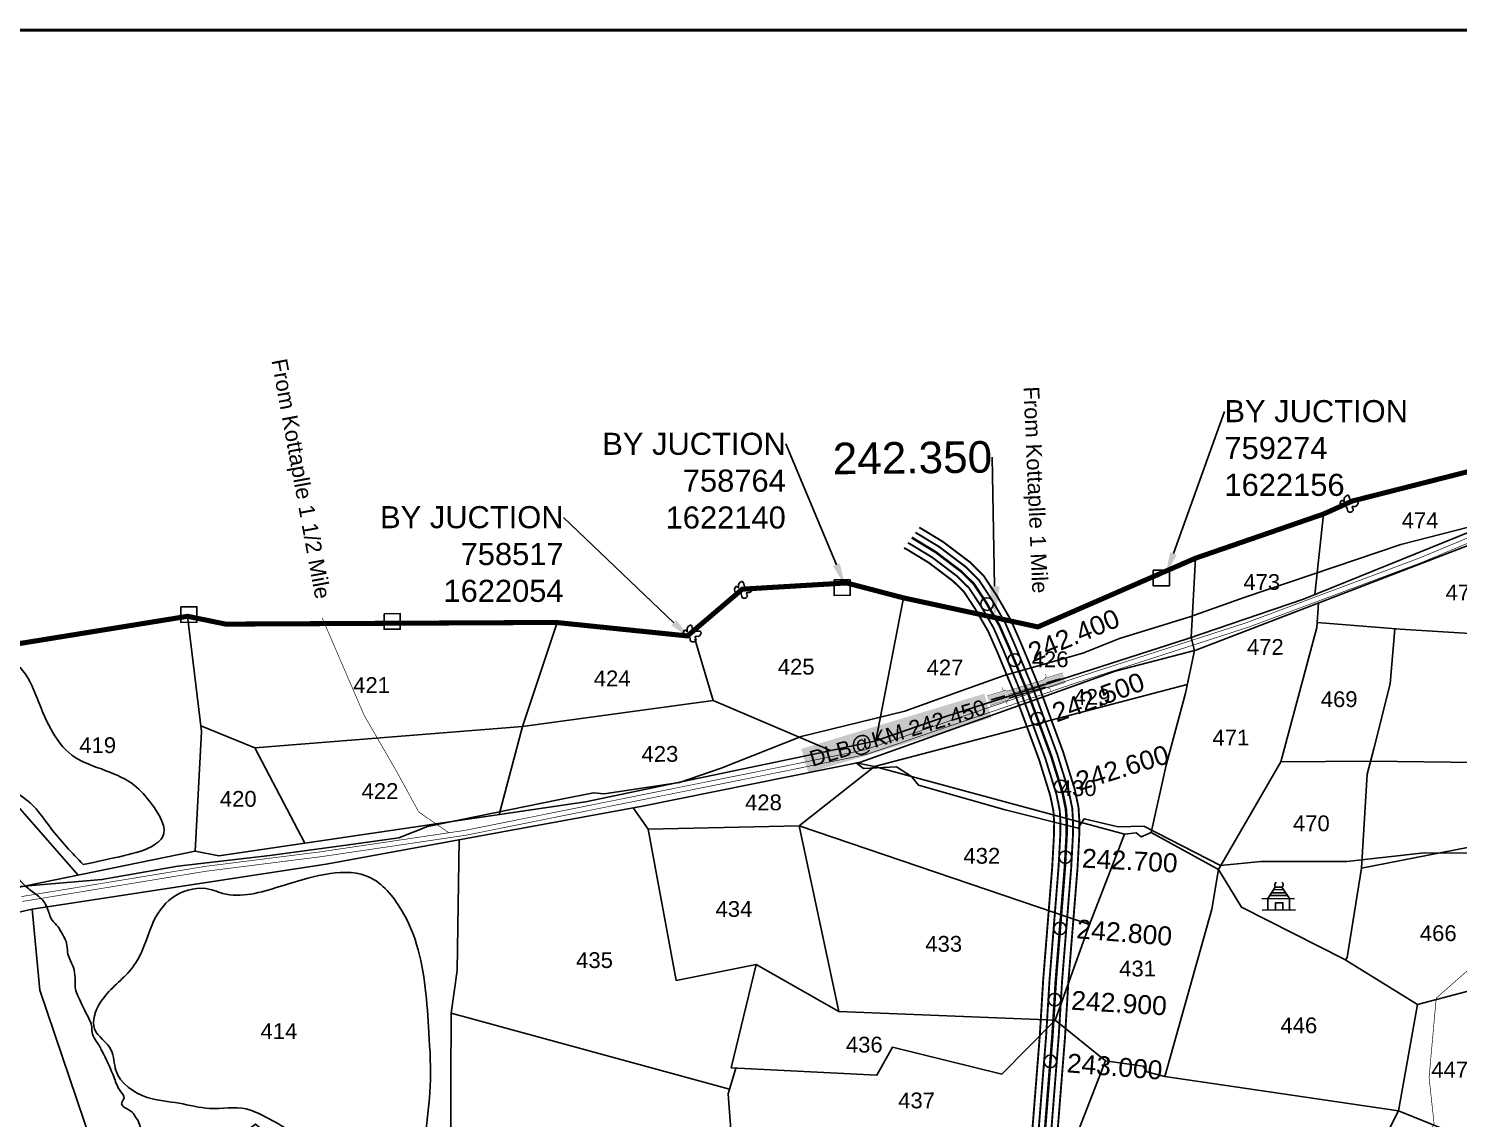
# Model space of a CAD drawing. Header units: feet. Extents: x 746667 to 763555, y 1616206 to 1623008.
# Drawn here: x 757478 to 759742, y 1621282 to 1623008 of the extents above; entities that cross this region are included whole.
import ezdxf
from ezdxf import colors
from ezdxf.entities.mleader import LeaderData, LeaderLine
from ezdxf.enums import TextEntityAlignment as Align
from ezdxf.math import Vec2, Vec3

# ---------------------------------------------------------------- set-up
doc = ezdxf.new("R2010")
doc.units = ezdxf.units.FT
doc.header["$LTSCALE"] = 15
doc.header["$MEASUREMENT"] = 0
doc.header["$PDMODE"] = 32
doc.header["$PDSIZE"] = 20
doc.linetypes.add('ACAD_ISO02W100', pattern=[15, 12, -3])
doc.linetypes.add('HIDDEN2', pattern=[0.1875, 0.125, -0.0625])
for name, color, linetype in [('CANAL1', 7, 'Continuous'), ('CRDS STONES', 7, 'Continuous'), ('CSMark', 72, 'Continuous'), ('HILL', 17, 'Continuous'), ('PLOT', 7, 'Continuous'), ('PLOT NO', 7, 'Continuous'), ('ROAD NAME', 255, 'Continuous'), ('ROADS', 6, 'Continuous'), ('STRUCTURE', 5, 'Continuous'), ('TANKS-STREAM', 4, 'Continuous'), ('VILLAGE STONES', 240, 'Continuous')]:
    doc.layers.add(name, color=color, linetype=linetype)
doc.layers.add('VILLAGE BOUNDRY', color=5, linetype='HIDDEN2', lineweight=100)
doc.styles.get("Standard").update_dxf_attribs({"font": 'arial.ttf'})
doc.linetypes.add('DOTS', pattern='A,1e-06,-3,["●",Standard,S=3,R=0,X=-1.25,Y=-1.25],-3', length=6.000001)
doc.linetypes.add('FENCELINE1', pattern='A,0.25,-0.1,[133,ltypeshp.shx,S=0.1,R=0,X=-0.1,Y=0],-0.1,1', length=1.45)
doc.dimstyles.get("Standard").update_dxf_attribs({"dimtxt": 0.18, "dimasz": 30, "dimexe": 0.18, "dimexo": 0.0625, "dimgap": 0.09, "dimtad": 0, "dimtih": 1, "dimtoh": 1, "dimdec": 4, "dimzin": 0, "dimdsep": 46, "dimtxsty": 'Standard', "dimcen": 0.09, "dimadec": 0, "dimazin": 0, "dimtfac": 1, "dimtdec": 4, "dimtofl": 0, "dimtmove": 0, "dimatfit": 3, "dimfxl": 1, "dimtolj": 1, "dimtzin": 0, "dimarcsym": 0})

# ---------------------------------------------------------------- blocks, each defined once
blk = doc.blocks.new('DLB')
at = {"layer": 'STRUCTURE'}
h = blk.add_hatch(dxfattribs=at)
h.set_pattern_fill('DOTS', color=6, scale=20, angle=320.37224793, style=0)
h.paths.add_polyline_path([(769699.5, 1706950), (769699.5, 1706934), (769729.1, 1706934), (769732.1, 1706936), (769792.1, 1706936), (769795.1, 1706934), (769824.7, 1706934), (769824.7, 1706950), (769795.1, 1706950), (769792.1, 1706948), (769732.1, 1706948), (769729.1, 1706950)])
at = {"layer": 'STRUCTURE', "color": 6, "linetype": 'ACAD_ISO02W100', "ltscale": 0.5, "const_width": 0.5}
for points in [[(769699.5, 1706950), (769729.1, 1706950)], [(769699.5, 1706934), (769729.1, 1706934)], [(769795.1, 1706950), (769824.7, 1706950)], [(769795.1, 1706934), (769824.7, 1706934)]]:
    blk.add_lwpolyline(points, dxfattribs=at)
at = {"layer": 'STRUCTURE', "color": 6, "const_width": 0.628}
for points in [[(769726.1, 1706956), (769726.1, 1706952), (769732.1, 1706948), (769792.1, 1706948), (769798.1, 1706952), (769798.1, 1706956)], [(769726.1, 1706928), (769726.1, 1706932), (769732.1, 1706936), (769792.1, 1706936), (769798.1, 1706932), (769798.1, 1706928)], [(769732.1, 1706942), (769792.1, 1706942)]]:
    blk.add_lwpolyline(points, dxfattribs=at)
at = {"layer": 'STRUCTURE', "color": 6}
blk.add_lwpolyline([(769732.1, 1706936), (769792.1, 1706936)], dxfattribs=at)
blk.add_lwpolyline([(769732.1, 1706936), (769792.1, 1706936)], dxfattribs=at)
at = {"layer": 'STRUCTURE', "color": 0}
blk.add_circle((769762.1, 1706942), 1.8, dxfattribs=at)
for points in [[(769703.8, 1706942), (769726.7, 1706942)], [(769818.6, 1706942), (769795.7, 1706942)]]:
    blk.add_leader(points, dimstyle='Standard', override={"dimasz": 10, "dimgap": 0.09, "dimtad": 0}, dxfattribs=at)

msp = doc.modelspace()

# ---------------------------------------------------------------- linework, layer by layer
at = {"layer": 'CANAL1', "color": 1, "linetype": 'HIDDEN2', "ltscale": 5, "const_width": 4}
msp.add_lwpolyline([(758876.2, 1622201.9), (758878, 1622201), (758914.4, 1622178.9), (758955.1, 1622148), (758974.8, 1622128.5), (758994.3, 1622099), (759015.1, 1622063), (759030.4, 1622028.2), (759060.8, 1621954.9), (759075.4, 1621915.1), (759097.1, 1621856.4), (759115.2, 1621798.1), (759120.6, 1621771.7), (759121.9, 1621750.7), (759121.6, 1621729.8), (759118.9, 1621679.5), (759104.6, 1621500.8), (759099.1, 1621412.1), (759087.6, 1621266.5)], dxfattribs=at)
at = {"layer": 'CANAL1', "color": 5, "const_width": 3}
for points in [[(758882.3, 1622210), (758882.9, 1622209.7), (758920.1, 1622187.2), (758961.7, 1622155.6), (758982.6, 1622134.9), (759002.8, 1622104.3), (759024.1, 1622067.5), (759039.6, 1622032.1), (759070.1, 1621958.5), (759106.5, 1621859.6), (759124.9, 1621800.6), (759130.6, 1621773), (759131.9, 1621751), (759131.6, 1621729.5), (759128.9, 1621678.8), (759114.5, 1621500.1), (759109.1, 1621411.4), (759097.6, 1621265.8)], [(758870.2, 1622193.7), (758873.2, 1622192.2), (758908.8, 1622170.6), (758948.6, 1622140.4), (758967.1, 1622122.1), (758985.8, 1622093.8), (759006.2, 1622058.5), (759021.2, 1622024.3), (759051.4, 1621951.2), (759087.6, 1621853.2), (759105.5, 1621795.6), (759110.7, 1621770.4), (759111.9, 1621750.5), (759111.6, 1621730.2), (759108.9, 1621680.2), (759094.6, 1621501.5), (759089.2, 1621412.8), (759077.6, 1621267.2)]]:
    msp.add_lwpolyline(points, dxfattribs=at)
at = {"layer": 'CANAL1', "color": 1, "const_width": 3}
for points in [[(758888.3, 1622218.1), (758925.7, 1622195.4), (758968.3, 1622163.2), (758990.4, 1622141.2), (759011.3, 1622109.6), (759033, 1622072), (759048.8, 1622036.1), (759079.4, 1621962.2), (759116, 1621862.8), (759134.6, 1621803.1), (759140.5, 1621774.3), (759141.9, 1621751.2), (759141.6, 1621729.1), (759138.9, 1621678.2), (759124.5, 1621499.4), (759119.1, 1621410.7), (759107.6, 1621265.1)], [(758864.2, 1622185.6), (758868.3, 1622183.5), (758903.2, 1622162.3), (758942, 1622132.9), (758959.3, 1622115.7), (758977.2, 1622088.5), (758997.2, 1622053.9), (759012, 1622020.4), (759042.1, 1621947.6), (759078.1, 1621850), (759095.8, 1621793.1), (759100.7, 1621769), (759101.9, 1621750.3), (759101.6, 1621730.5), (759098.9, 1621680.8), (759084.6, 1621502.2), (759079.2, 1621413.5), (759067.7, 1621267.9)]]:
    msp.add_lwpolyline(points, dxfattribs=at)
at = {"layer": 'CANAL1', "color": 6, "linetype": 'DOTS', "ltscale": 0.2}
msp.add_lwpolyline([(759949.3, 1621680.1), (759853.7, 1621701.7), (759785.8, 1621702.3), (759687.9, 1621702.9), (759565.6, 1621689.2), (759429.1, 1621689.2), (759365.6, 1621682.4), (759244, 1621745), (759203.2, 1621744), (759149.5, 1621756.7), (759139.7, 1621741.7), (759024.3, 1621770.9), (758887.1, 1621809.6), (758876.1, 1621823.7), (758852.2, 1621838.7), (758800.2, 1621836.4), (758788.1, 1621845.1)], dxfattribs=at)
at = {"layer": 'CSMark', "linetype": 'FENCELINE1', "ltscale": 6}
msp.add_lwpolyline([(757366.1, 1621641), (757593.8, 1621660.3), (757714.3, 1621681.3), (757860, 1621698.2), (757984.2, 1621715.5), (758064.2, 1621726.4), (758109.5, 1621744.2), (758319.3, 1621787.3), (758372.3, 1621797.7), (758389.4, 1621796.2), (758508.4, 1621813.9), (758574.8, 1621836.6), (758701.5, 1621886.9), (758865.2, 1621927), (758949, 1621957.4), (759022.8, 1621983.4), (759147.2, 1622019.1), (759205.4, 1622041.9), (759316.7, 1622076.4), (759402.9, 1622107.3), (759650.7, 1622191.2), (759778.9, 1622223.9)], dxfattribs=at)
at = {"layer": 'CSMark', "color": 3}
for p in [(758995.6, 1622096.7), (759038.8, 1622007.9), (759075.4, 1621915.1), (759112.1, 1621808), (759119.8, 1621695.8), (759111.1, 1621582.8), (759102.7, 1621469.9), (759096, 1621372.2)]:
    msp.add_point(p, dxfattribs=at)
at = {"layer": 'HILL', "lineweight": -2}
for points in [[(758165.6, 1617731), (758151.4, 1617849.7), (758282.3, 1617906.3), (758396.5, 1617889), (758473.9, 1617906.8), (758513.5, 1617969.1), (758543.9, 1618044.5), (758571.6, 1618034), (758596.2, 1618018.5), (758633.9, 1618049.8), (758655.2, 1618058.1), (758697.3, 1618075.6), (758745.3, 1618114.1), (758795.6, 1618140.9), (758857, 1618202), (758906, 1618271.8), (758943.6, 1618314.5), (759014.8, 1618409.2), (759135.9, 1618565.4), (759163.5, 1618668.1), (759170.8, 1618733.9), (759183.5, 1618843.2), (759185.9, 1618884.2), (759180.8, 1618924.6), (759164.3, 1618963.1), (759167.2, 1619051.2), (759192.6, 1619084.9), (759213.8, 1619117.7), (759217.6, 1619218.6), (759212.3, 1619319.6), (759180, 1619387), (759149.4, 1619424), (759038.6, 1619461.1), (758929.4, 1619489.3), (758855.1, 1619579), (758726.8, 1619673.9), (758416.7, 1619807.6), (758295.8, 1619866.3), (758225.9, 1619866.8), (758183.6, 1619858), (758134, 1619877.4), (758146.1, 1619949.5), (758258.2, 1619989.8), (758359.1, 1620018), (758438.7, 1620017.1), (758475.2, 1620037.1), (758528.3, 1620052.8), (758627.2, 1620143.7), (758693.3, 1620135.9), (758728.8, 1620129), (758766, 1620111.9), (758772.5, 1620084), (758783, 1619983.5), (758798.2, 1619946.5), (758826, 1619863.6), (758861, 1619819.1), (758925.1, 1619734.3), (758981.7, 1619666.7), (759147.5, 1619585.7), (759341.7, 1619491.6), (759537.5, 1619398.3), (759666.3, 1619342.4), (759806, 1619609), (759915.7, 1619734.3), (759939, 1619792.8), (759925.1, 1619852.8), (759954.1, 1619948.5), (760001.2, 1619991.7), (760073.7, 1619991.9), (760122.5, 1619985.9), (760411.8, 1620075.7), (760506, 1620203.4), (760535.7, 1620221.1), (760583.8, 1620221.2), (760625.5, 1620263.3), (760667.7, 1620348.3), (760722.8, 1620486.1), (760721.5, 1620622.6), (760743.6, 1620817.5), (760772.8, 1620898.6), (760779.2, 1620929.9), (760719.5, 1620941.9), (760757.2, 1621035.9), (760881.4, 1621134.1), (760947.5, 1621162.3), (760994.1, 1621164.8), (761029.3, 1621131.9), (761128.7, 1621234.6), (761161.2, 1621507), (761116, 1621948.9), (761215.4, 1622296.8)], [(757564.3, 1621684.1), (757629.6, 1621698.4), (757677.4, 1621715.8), (757689.8, 1621727.4), (757672.3, 1621780.2), (757644.9, 1621809.8), (757600.2, 1621832.8), (757546.4, 1621857.4), (757513.2, 1621897.8), (757488.2, 1621955.1), (757459.1, 1622001.2), (757440.9, 1622011.1), (757404.5, 1622002.7), (757364.9, 1622005.1), (757353.3, 1621997.6), (757371.6, 1621958.1), (757385.8, 1621908.6), (757410.7, 1621866.5), (757452.3, 1621803.6), (757480.5, 1621781.4), (757512.8, 1621741.9), (757564.3, 1621684.1)], [(758159.5, 1620904.3), (758187, 1620854), (758207.1, 1620827.8), (758244.9, 1620834.2), (758269, 1620867.9), (758236.1, 1620959.2), (758173.8, 1621067.1), (758129.3, 1621112.8), (758106, 1621177.9), (758113.9, 1621333.3), (758111.6, 1621418), (758092.2, 1621557.6), (758065.8, 1621616.3), (758012, 1621666.5), (757946.8, 1621668.4), (757875.4, 1621649.3), (757785, 1621638.5), (757765, 1621644.8), (757710.8, 1621635.3), (757676.2, 1621595.3), (757655.4, 1621542.7), (757637.6, 1621515.4), (757591.5, 1621465.9), (757582.1, 1621423.8), (757608.5, 1621390.3), (757616, 1621358.3), (757665.6, 1621315.4), (757716, 1621306.1), (757764.4, 1621297.8), (757822.3, 1621297), (757848.6, 1621286.5), (757923.4, 1621238.5), (757997.2, 1621158.9), (758057.3, 1621105.5), (758108.2, 1621045.1), (758159.5, 1620904.3)]]:
    msp.add_spline(points, degree=3, dxfattribs=at)
at = {"layer": 'PLOT', "lineweight": -2}
for points in [[(760536.7, 1622352.7), (760171.5, 1622316.9), (759873.9, 1622257.1), (759496.9, 1622104.4), (759312.8, 1622041.7), (758931.9, 1621919), (758819.6, 1621879.8), (758728.9, 1621860.6), (758359.8, 1621783.2), (757779, 1621698.1), (757741.6, 1621705.1), (757426.3, 1621640.7)], [(757253.5, 1621561.1), (757483.4, 1621613.4), (757949.1, 1621684.9), (758449.7, 1621776.6), (758795, 1621846.5), (759198.6, 1621990.4), (759326.1, 1622023.5), (759890.4, 1622240.8), (760178.1, 1622296.4), (760561.5, 1622331.5)], [(759528.6, 1622239.3), (759515, 1622111.7)], [(759518.6, 1622067.3), (759649.7, 1622057.1), (759786, 1622048.4), (759877.7, 1622049.2), (759886, 1622099.9), (759887.9, 1622224.8), (759885.8, 1622239.1)], [(759326, 1622169.4), (759318.7, 1622043.6), (759324, 1622023), (759309.9, 1621955.5), (759279.2, 1621841.6)], [(758819.6, 1621879.8), (758863.3, 1622106.5)], [(759362.1, 1621676.5), (759460.9, 1621846.7), (759518.1, 1622059.6), (759520.7, 1622098.5)], [(757741.6, 1621705.1), (757751.5, 1621894.8), (757729.4, 1622077.3)], [(758259.9, 1621902.6), (758314.7, 1622067.4)], [(759460.9, 1621846.7), (759602.9, 1621847.6), (760068.4, 1621841.9), (760088.4, 1621867.9), (760111.9, 1621974.1), (760112.1, 1621982), (760255.3, 1622079)], [(758259.9, 1621902.6), (758562, 1621943.7), (758533, 1622041.7)], [(759641.3, 1622057.7), (759634, 1621970.2), (759608, 1621867.6), (759597.9, 1621827.5), (759588.5, 1621678.5), (759565.8, 1621537)], [(758817.3, 1621839.6), (759312.8, 1621969.5)], [(758562, 1621943.7), (758747.7, 1621864.6)], [(757750.4, 1621903.6), (757836.2, 1621868.9), (757915.1, 1621718)], [(757836.2, 1621868.9), (758259.9, 1621902.6), (758223, 1621763.2)], [(757407.3, 1621836.9), (757556.3, 1621667.2)], [(758761, 1621451.5), (758698, 1621745.5), (758817.3, 1621839.6)], [(761145.2, 1621543.8), (760952, 1621556.2), (760791.8, 1621599.2), (760507.1, 1621610.7), (760328.7, 1621637.3), (760246.1, 1621635.9), (760187.6, 1621699.1), (760058.5, 1621700.4), (759963.5, 1621675.2), (759967.8, 1621658.9), (759986.8, 1621635.1), (759991.3, 1621576.2), (759957.6, 1621518.5), (759813.3, 1621498.2), (759677.4, 1621462.4), (759561.4, 1621534), (759398.4, 1621616.4), (759362.1, 1621676.5), (759255.6, 1621735), (759239.8, 1621727.8), (759231.8, 1621734.5), (759213.2, 1621732.4), (758817.3, 1621839.6), (758788.1, 1621845.1)], [(759255.6, 1621735), (759279.2, 1621841.6)], [(758698, 1621745.5), (758458.9, 1621740), (758435.4, 1621774)], [(758597.9, 1621361.8), (758585.5, 1621321.1), (758594.3, 1621206.9), (758458.9, 1620836.2), (758401.8, 1620673.7), (758912.2, 1620735.1), (758862.9, 1620836.1), (758899.6, 1621138.8), (758594.3, 1621206.9), (758145.6, 1621018.9), (758146.6, 1621340.6), (758147, 1621448.6), (758156.6, 1621516.2), (758159.4, 1621723.4)], [(758458.9, 1621740), (758503.5, 1621500.5), (758629.8, 1621526)], [(758698, 1621745.5), (759157.7, 1621589.3)], [(759647.5, 1621294), (759277.3, 1621348.6), (759248.5, 1621355.6), (759242.9, 1621364.8), (759183.2, 1621373.3), (759103.6, 1621437.6), (759157.7, 1621589.3), (759213.2, 1621732.4)], [(759976.6, 1621455.8), (759919.8, 1621422.5), (759815.6, 1621405.5), (759813.3, 1621498.2), (759821.4, 1621723.7), (759588.5, 1621678.5)], [(759362.1, 1621676.5), (759351.6, 1621613.4), (759277.3, 1621348.6)], [(759440.5, 1621630.1), (759452.2, 1621648.5)], [(759471.2, 1621635.3), (759443.7, 1621635.2)], [(759446.3, 1621639.3), (759468.6, 1621639.3)], [(759449.7, 1621644.5), (759465.5, 1621644.3)], [(759452.2, 1621648.5), (759462.7, 1621648.5)], [(759474.5, 1621630.2), (759462.7, 1621648.5)], [(758401.8, 1620673.7), (758145.6, 1621018.9), (757836.9, 1621273), (757695.7, 1621165.8), (757601, 1621173.2), (757495.3, 1621485.2), (757483.4, 1621613.4)], [(759430.7, 1621630), (759482.7, 1621630.2)], [(759431.6, 1621612.1), (759484.4, 1621612.2)], [(759440.5, 1621612.1), (759440.5, 1621630.1)], [(759474.6, 1621612.2), (759474.5, 1621630.2)], [(759103.6, 1621437.6), (759018.9, 1621352.3), (758845.8, 1621394.8), (758821.1, 1621350.5), (758590.6, 1621362.1), (758629.8, 1621526), (758761, 1621451.5), (759103.6, 1621437.6)], [(759565.8, 1621537), (759563.2, 1621532.8)], [(759741.1, 1621255.8), (759647.5, 1621294), (759677.4, 1621462.4)], [(758147, 1621448.6), (758587.7, 1621328.3)], [(759647.5, 1621294), (759558.2, 1621118.7), (759260.3, 1621190.2), (759251.7, 1621197), (759128.2, 1621231.7), (759183.2, 1621373.3)]]:
    msp.add_lwpolyline(points, dxfattribs=at)
msp.add_lwpolyline([(759464.1, 1621612.2), (759452.5, 1621612.1), (759452.5, 1621623.5), (759464.1, 1621623.5)], close=True, dxfattribs=at)
for centre, radius, start, end in [((759457, 1621651.7), 5.64, 131.1415, 214.4039), ((759460.5, 1621652.2), 4.27, 301.5734, 62.5193)]:
    msp.add_arc(centre, radius, start, end, dxfattribs=at)
at = {"layer": 'ROADS', "linetype": 'HIDDEN2', "lineweight": -2, "ltscale": 150, "const_width": 0.994}
for points in [[(757466, 1621633.3), (757758.2, 1621681.3), (757940.2, 1621704.3), (758169.3, 1621738.3), (758392.3, 1621783.1), (758661.7, 1621837.2), (758802.4, 1621865.9), (759133.4, 1621978.9), (759407.1, 1622067.4), (759680, 1622169.4), (759891.2, 1622257.5), (760053.5, 1622289.7), (760189.7, 1622307.6), (760511.7, 1622343.6), (760543.2, 1622347.1)], [(757467.6, 1621625.6), (757759.3, 1621673.6), (757941.3, 1621696.6), (758170.7, 1621730.6), (758393.8, 1621775.5), (758663.2, 1621829.6), (758804.4, 1621858.4), (759135.8, 1621971.5), (759409.7, 1622060.1), (759682.9, 1622162.1), (759893.5, 1622250), (760054.7, 1622282.1), (760190.6, 1622299.9), (760512.5, 1622335.8), (760544.1, 1622339.4)]]:
    msp.add_lwpolyline(points, dxfattribs=at)
at = {"layer": 'ROADS', "linetype": 'HIDDEN2', "lineweight": -2, "ltscale": 10, "const_width": 0.994}
for points in [[(757942.5, 1622074.9), (758009.5, 1621919.8), (758061.7, 1621829.5), (758095.5, 1621767.5), (758143.4, 1621734.4)], [(758329.2, 1619294.9), (758453.7, 1619441.4), (758514.2, 1619478.6), (758623.2, 1619545.6), (758760.6, 1619630.1), (758934.4, 1619707.2), (759052.9, 1619896.3), (759146.5, 1620045.8), (759144.2, 1620143.3), (759191.6, 1620294.6), (759249.2, 1620486.1), (759403.5, 1620839), (759528.7, 1621049.1), (759639.7, 1621190.9), (759703.7, 1621272.6), (759695.7, 1621346.9), (759707, 1621472.5), (759918.1, 1621658.4), (759955.6, 1621684.5), (760070.7, 1621711.7)]]:
    msp.add_lwpolyline(points, dxfattribs=at)
at = {"layer": 'TANKS-STREAM', "lineweight": -2}
msp.add_spline([(757170, 1622037), (757173.3, 1622022.5), (757179.3, 1622012.7), (757183.2, 1622003.4), (757187.2, 1621997), (757196.1, 1621980.3), (757199.1, 1621971), (757199.6, 1621957.7), (757204.1, 1621943.4), (757209.5, 1621930.7), (757219.9, 1621915.5), (757230.3, 1621895.9), (757237.2, 1621881.1), (757245.6, 1621864.9), (757250.6, 1621853.6), (757257, 1621842.8), (757264.4, 1621833.5), (757275.8, 1621818.8), (757301.5, 1621783.3), (757306.5, 1621775.2), (757322.8, 1621759.2), (757339, 1621752.9), (757351.8, 1621743.6), (757360.2, 1621734.3), (757369.6, 1621727.9), (757384.9, 1621722.1), (757394.7, 1621717.7), (757405.1, 1621708.9), (757408.5, 1621700.5), (757417.9, 1621691.2), (757441.6, 1621681.4), (757454.9, 1621669.7), (757467.7, 1621655), (757483.5, 1621641.3), (757498.5, 1621629.4), (757504.1, 1621622.1), (757510.7, 1621605.4), (757515, 1621596.2), (757524.3, 1621585.6), (757528.4, 1621579.1), (757538.5, 1621556.4), (757540, 1621542.1), (757544.1, 1621531.5), (757549.7, 1621517.5), (757551.5, 1621500.3), (757552, 1621486.7), (757555.7, 1621476.3), (757573, 1621440.3), (757577.4, 1621429), (757578.4, 1621418.6), (757583.1, 1621407), (757589.4, 1621397.3), (757593.3, 1621390), (757613.6, 1621345.2), (757623.8, 1621324.1), (757628.9, 1621314.2), (757625.1, 1621306.7), (757642.1, 1621291.3), (757647, 1621284.2), (757651.1, 1621278), (757657.7, 1621253.6), (757665.6, 1621237.6), (757671.6, 1621228.7), (757683.1, 1621214.7), (757685.5, 1621209.4), (757687.8, 1621189.3), (757697.5, 1621172.3)], degree=3, dxfattribs=at)
at = {"layer": 'VILLAGE BOUNDRY', "lineweight": -2, "ltscale": 25, "const_width": 8}
msp.add_lwpolyline([(757411.2, 1622025.7), (757729.4, 1622077.3), (757790, 1622064.9), (758312.6, 1622067.6), (758521.1, 1622046.2), (758608.1, 1622120.3), (758773.1, 1622130.1), (758863.3, 1622106.5), (759076.1, 1622060.5), (759326, 1622169.4), (759528.6, 1622239.3), (759574.2, 1622259.9), (759863.7, 1622333.4), (759868.2, 1622350.8), (760053.9, 1622348.2), (760171.6, 1622349.6), (760227.3, 1622359.1), (760511.9, 1622373.8), (760561.5, 1622331.5), (760649.7, 1622334.3), (760878.1, 1622317.6), (761157.8, 1622295.4), (761290.7, 1622294.4), (761439.5, 1622301.6)], dxfattribs=at)
at = {"layer": 'VILLAGE STONES', "color": 5, "const_width": 5}
msp.add_lwpolyline([(746669.5, 1623005.6), (763273.4, 1623005.6), (763273.4, 1616208), (746669.5, 1616208)], close=True, dxfattribs=at)
at = {"layer": 'VILLAGE STONES', "lineweight": -2}
for points in [[(758753.3, 1622135.3), (758778.8, 1622135.3), (758778.9, 1622110.6), (758753.4, 1622110.5)], [(759258.9, 1622150.2), (759284.4, 1622150.3), (759284.5, 1622125.5), (759258.9, 1622125.4)], [(757718.8, 1622092.5), (757744.4, 1622092.5), (757744.4, 1622067.8), (757718.9, 1622067.7)], [(758040.7, 1622081.4), (758066.3, 1622081.5), (758066.3, 1622056.8), (758040.8, 1622056.7)]]:
    msp.add_lwpolyline(points, close=True, dxfattribs=at)
for points in [[(759561.4, 1622258.5), (759562.2, 1622265.9), (759567.6, 1622268.9), (759571.4, 1622260.3), (759583.2, 1622258.4), (759578.5, 1622251.3), (759574.2, 1622251.3), (759575.3, 1622245), (759567.3, 1622243.4), (759564.8, 1622250.7), (759556.4, 1622251.5), (759557.2, 1622260.9), (759561.7, 1622258.5)], [(758602.1, 1622122), (758603, 1622129.5), (758608.3, 1622132.4), (758612.2, 1622123.8), (758623.9, 1622121.9), (758619.3, 1622114.8), (758615, 1622114.8), (758616, 1622108.5), (758608, 1622107), (758605.6, 1622114.2), (758597.1, 1622115.1), (758597.9, 1622124.4), (758602.5, 1622122)], [(758520.8, 1622052.8), (758521.6, 1622060.2), (758527, 1622063.2), (758530.8, 1622054.6), (758542.6, 1622052.6), (758537.9, 1622045.5), (758533.6, 1622045.5), (758534.7, 1622039.3), (758526.7, 1622037.7), (758524.2, 1622045), (758515.8, 1622045.8), (758516.6, 1622055.2), (758521.1, 1622052.8)]]:
    msp.add_spline(points, degree=3, dxfattribs=at)

# ---------------------------------------------------------------- block references
at = {"layer": 'STRUCTURE', "color": 0, "rotation": 16.92971279185331}
msp.add_blockref('DLB', (519713.8, -235159.3), dxfattribs=at)

# ---------------------------------------------------------------- texts
at = {"layer": 'CSMark', "color": 1}
for s, rotation, p in [('242.400', 22.5132, (759063, 1622018.4)), ('242.500', 20.2341, (759100.6, 1621923.1)), ('242.600', 17.2821, (759137.6, 1621815)), ('242.700', 356.9104, (759146.1, 1621694.4)), ('242.800', 355.4099, (759137.6, 1621582.4)), ('242.900', 356.5124, (759129.1, 1621469.3)), ('243.000', 355.4676, (759122.3, 1621370.1))]:
    msp.add_text(s, height=30, rotation=rotation, dxfattribs=at).set_placement(p, align=Align.MIDDLE_LEFT)
at = {"layer": 'PLOT NO', "lineweight": -2}
for s, p in [('474', (759681.4, 1622229.3)), ('473', (759430.7, 1622131.6)), ('478', (759751, 1622115.1)), ('472', (759436.3, 1622028.7)), ('426', (759095.5, 1622009.2)), ('425', (758693.3, 1621997.4)), ('427', (758929.1, 1621996.2)), ('421', (758020.8, 1621968.4)), ('424', (758401.9, 1621978.9)), ('429', (759161.7, 1621949.6)), ('469', (759553.3, 1621946)), ('419', (757587.1, 1621873.1)), ('471', (759381.8, 1621885.2)), ('423', (758477.5, 1621859.3)), ('430', (759139.8, 1621805.1)), ('420', (757809.7, 1621788.1)), ('422', (758034.2, 1621800.5)), ('428', (758641.5, 1621782.5)), ('470', (759509.2, 1621749.4)), ('432', (758987.4, 1621697.9)), ('434', (758594.8, 1621613.7)), ('466', (759710.2, 1621575.4)), ('433', (758927, 1621558.5)), ('435', (758374, 1621532.7)), ('431', (759234, 1621519.4)), ('414', (757874.1, 1621420.3)), ('446', (759489.4, 1621429.4)), ('436', (758801.2, 1621398.9)), ('447', (759728.3, 1621359.2)), ('437', (758884, 1621310.5))]:
    msp.add_text(s, height=25, rotation=0.1736, dxfattribs=at).set_placement(p, align=Align.MIDDLE_CENTER)
at = {"layer": 'ROAD NAME', "lineweight": -2}
for s, rotation, p in [('From Kottaplle 1 1/2 Mile', 280.4351, (757862.2, 1622482.7)), ('From Kottaplle 1 Mile', 272.4783, (759053.3, 1622440.8))]:
    msp.add_text(s, height=24.855, rotation=rotation, dxfattribs=at).set_placement(p)
at = {"layer": 'STRUCTURE', "color": 5, "insert": (758710.5, 1621862.3), "char_height": 24.798, "width": 287.964, "attachment_point": 1, "rotation": 16.778, "bg_fill": 1, "box_fill_scale": 1.3, "bg_fill_color": 7, "bg_fill_true_color": 16777215, "bg_fill_transparency": 4390977}
msp.add_mtext('\\pi1.4603;DLB@KM 242.450', dxfattribs=at)

# ---------------------------------------------------------------- leaders
at = {"layer": 'CRDS STONES', "color": 1}
ml = msp.add_multileader_mtext('Standard', dxfattribs=at)
ml.set_content('BY JUCTION\\P759274\\P1622156', color=1)
ml.set_leader_properties()
ml.build(insert=Vec2(0, 0))
ml.multileader.update_dxf_attribs({"dogleg_length": 0.36, "arrow_head_size": 35})
ctx = ml.context
ctx.base_point, ctx.char_height, ctx.arrow_head_size, ctx.landing_gap_size, ctx.plane_origin = Vec3(759371.5, 1622401.9), 35, 35, 0.09, Vec3(759406.8, 1622255.6)
notes = []
notes.append((ctx, [(0, (1, 1, 0), (759371.5, 1622401.9), (1, 0), 1.396927018504357e-11, [(0, [(759278.9, 1622143.9)], 0, [])])]))
ctx.mtext.insert, ctx.mtext.flow_direction = Vec3(759371.6, 1622419.7), 5
ml = msp.add_multileader_mtext('Standard', dxfattribs=at)
ml.set_content('BY JUCTION\\P758764\\P1622140', color=1)
ml.set_leader_properties()
ml.build(insert=Vec2(0, 0))
ml.multileader.update_dxf_attribs({"dogleg_length": 0.36, "arrow_head_size": 35})
ctx = ml.context
ctx.base_point, ctx.char_height, ctx.arrow_head_size, ctx.landing_gap_size, ctx.plane_origin = Vec3(758393.7, 1622350.2), 35, 35, 0.09, Vec3(758897.3, 1622243.1)
ctx.text_align_type = 2
notes.append((ctx, [(1, (1, 1, 0), (758677, 1622350.2), (-1, 0), 1.396927018504357e-11, [(0, [(758770.6, 1622126.6)], 0, [])])]))
ctx.mtext.insert, ctx.mtext.alignment, ctx.mtext.flow_direction = Vec3(758676.9, 1622368), 3, 5
ml = msp.add_multileader_mtext('Standard', dxfattribs=at)
ml.set_content('242.350', color=1)
ml.set_leader_properties()
ml.build(insert=Vec2(0, 0))
ml.multileader.update_dxf_attribs({"dogleg_length": 0.36, "arrow_head_size": 50})
ctx = ml.context
ctx.base_point, ctx.char_height, ctx.arrow_head_size, ctx.landing_gap_size, ctx.plane_origin, ctx.plane_x_axis, ctx.plane_y_axis = Vec3(758756.5, 1622326.7), 50, 50, 0.0498, Vec3(758870.2, 1622211.2), Vec3(0.999936, 0.011314), Vec3(-0.011314, 0.999936)
ctx.text_align_type = 2
notes.append((ctx, [(1, (1, 1, 0), (759003.7, 1622329.5), (-0.999936, -0.011314), 7.733052732383375e-12, [(0, [(759008.3, 1622074.8)], 0, [])])]))
ctx.mtext.insert, ctx.mtext.text_direction, ctx.mtext.rotation, ctx.mtext.alignment, ctx.mtext.flow_direction = Vec3(759003.4, 1622355), Vec3(0.999936, 0.011314), 0.011314, 3, 5
ml = msp.add_multileader_mtext('Standard', dxfattribs=at)
ml.set_content('BY JUCTION\\P758517\\P1622054', color=1)
ml.set_leader_properties()
ml.build(insert=Vec2(0, 0))
ml.multileader.update_dxf_attribs({"dogleg_length": 0.36, "arrow_head_size": 35})
ctx = ml.context
ctx.base_point, ctx.char_height, ctx.arrow_head_size, ctx.landing_gap_size, ctx.plane_origin = Vec3(758041.8, 1622234), 35, 35, 0.09, Vec3(758665.8, 1622170.6)
ctx.text_align_type = 2
notes.append((ctx, [(1, (1, 1, 0), (758325.1, 1622234), (-1, 0), 1.396927018504357e-11, [(0, [(758525, 1622042.9)], 0, [])])]))
ctx.mtext.insert, ctx.mtext.alignment, ctx.mtext.flow_direction = Vec3(758325, 1622251.8), 3, 5
for ctx, leaders in notes:
    for number, flags, end, landing, length, lines in leaders:
        leader = LeaderData()
        leader.index, (leader.has_last_leader_line, leader.has_dogleg_vector, leader.attachment_direction) = number, flags
        leader.last_leader_point, leader.dogleg_vector, leader.dogleg_length = Vec3(end), Vec3(landing), length
        for number, points, colour, breaks in lines:
            line = LeaderLine()
            line.index, line.vertices, line.color, line.breaks = number, Vec3.list(points), colors.encode_raw_color(colour), breaks
            leader.lines.append(line)
        ctx.leaders.append(leader)

doc.saveas('drawing.dxf')
